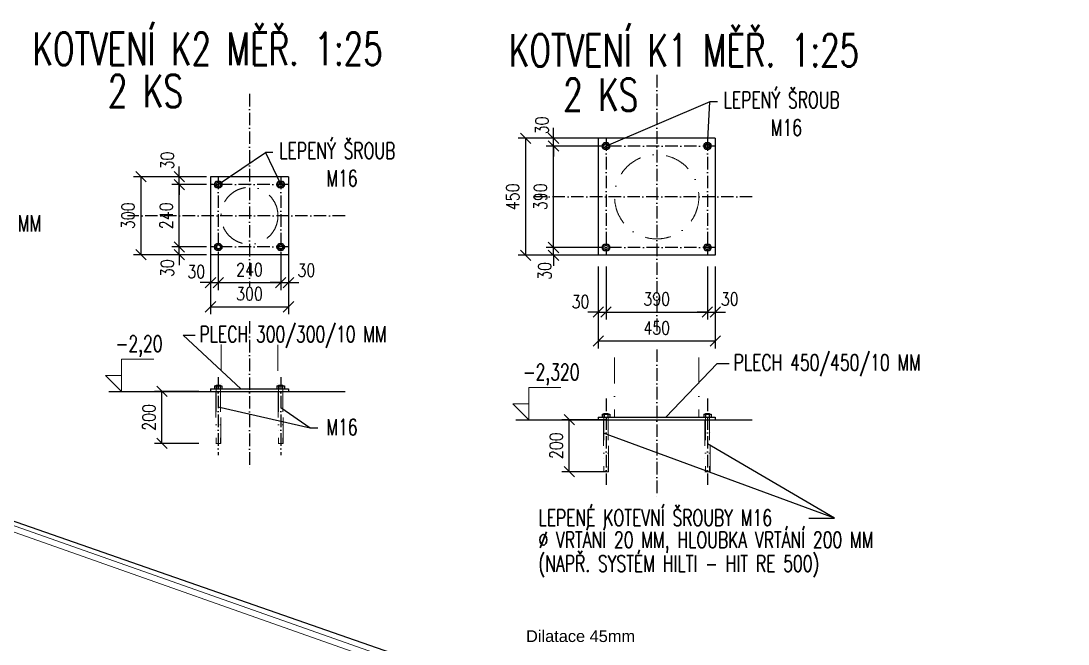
# Model space of a CAD drawing. Header units: millimetres. Extents: x 89194 to 559352, y -753138 to -204019.
# Drawn here: x 347636 to 355689, y -209542 to -204751 of the extents above; entities that cross this region are included whole.
import ezdxf

# ---------------------------------------------------------------- set-up
doc = ezdxf.new("R2010")
doc.units = ezdxf.units.MM
doc.header["$LTSCALE"] = 400
doc.header["$PDMODE"] = 3
doc.linetypes.add('ACAD_ISO10W100', pattern=[18, 12, -3, 0, -3])
doc.linetypes.add('DASHDOT', pattern=[1, 0.5, -0.25, 0, -0.25])
for name, color, linetype in [('obrys slabý', 7, 'Continuous'), ('RG_Rámeček', 5, 'Continuous'), ('čerchovaná', 1, 'ACAD_ISO10W100')]:
    doc.layers.add(name, color=color, linetype=linetype)
for name, color, linetype, lineweight in [('RG_koty', 7, 'Continuous', 9), ('RG_pohled', 200, 'Continuous', 9), ('RG_popisy', 11, 'Continuous', 9), ('RG_čerch 1', 6, 'DASHDOT', 9), ('text 2.5 mm', 7, 'Continuous', 13)]:
    doc.layers.add(name, color=color, linetype=linetype, lineweight=lineweight)
doc.styles.add('Arial 250', font='Arial Bold.ttf', dxfattribs={"height": 250})
doc.styles.add('Koty', font='romans.shx', dxfattribs={"width": 0.8})
doc.styles.add('styl 2.5 mm', font='simplex.shx', dxfattribs={"width": 0.7, "height": 0.125})
doc.styles.add('styl 5 mm', font='simplex.shx', dxfattribs={"width": 0.7, "height": 0.25})
doc.dimstyles.new('RG_50_vnitřní', dxfattribs={"dimscale": 50, "dimtxt": 2, "dimasz": 1.6, "dimexe": 1.15, "dimexo": 0, "dimgap": 1, "dimtad": 1, "dimdec": 0, "dimrnd": 5, "dimzin": 0, "dimdsep": 46, "dimtxsty": 'Koty', "dimblk1": 'OBLIQUE', "dimblk2": 'OBLIQUE', "dimsah": 1, "dimcen": 0.09, "dimclrd": 256, "dimclre": 256, "dimclrt": 2, "dimazin": 0, "dimtfac": 1, "dimtdec": 0, "dimtmove": 2, "dimatfit": 3, "dimfxl": 1.15, "dimfxlon": 1, "dimtolj": 1, "dimtzin": 0, "dimarcsym": 0})

# ---------------------------------------------------------------- blocks, each defined once
blk = doc.blocks.new('_Oblique')
at = {"color": 0, "linetype": 'ByBlock', "lineweight": -2}
blk.add_line((-0.5, -0.5), (0.5, 0.5), dxfattribs=at)
blk = doc.blocks.new('*D728')
at = {"layer": 'Defpoints', "color": 0, "transparency": 16777216}
for p in [(352075.5, -206755.7), (352975.5, -206755.7), (352975.5, -207210.9)]:
    blk.add_point(p, dxfattribs=at)
at = {"layer": 'RG_koty', "lineweight": -2, "transparency": 16777216}
for p, q in [((352075.5, -206860.9), (352075.5, -207268.4)), ((352975.5, -206860.9), (352975.5, -207268.4)), ((352075.5, -207210.9), (352975.5, -207210.9))]:
    blk.add_line(p, q, dxfattribs=at)
at = {"layer": 'RG_koty', "lineweight": -2, "transparency": 16777216, "xscale": 80, "yscale": 80, "zscale": 80, "rotation": 180}
blk.add_blockref('_Oblique', (352075.5, -207210.9), dxfattribs=at)
at = {"layer": 'RG_koty', "lineweight": -2, "transparency": 16777216, "xscale": 80, "yscale": 80, "zscale": 80}
blk.add_blockref('_Oblique', (352975.5, -207210.9), dxfattribs=at)
at = {"layer": 'RG_koty', "color": 2, "transparency": 16777216, "insert": (352525.5, -207110.9), "char_height": 100, "attachment_point": 5, "style": 'Koty'}
blk.add_mtext('\\A1;450', dxfattribs=at)
blk = doc.blocks.new('*D729')
at = {"layer": 'Defpoints', "color": 0, "transparency": 16777216}
for p in [(351518.4, -205652.7), (352075.5, -205652.7), (352075.5, -206552.7)]:
    blk.add_point(p, dxfattribs=at)
at = {"layer": 'RG_koty', "lineweight": -2, "transparency": 16777216}
for p, q in [((351868.4, -205652.7), (351460.9, -205652.7)), ((351518.4, -206552.7), (351518.4, -205652.7)), ((351868.4, -206552.7), (351460.9, -206552.7))]:
    blk.add_line(p, q, dxfattribs=at)
at = {"layer": 'RG_koty', "lineweight": -2, "transparency": 16777216, "xscale": 80, "yscale": 80, "zscale": 80}
for p, rotation in [((351518.4, -205652.7), 90), ((351518.4, -206552.7), 270)]:
    blk.add_blockref('_Oblique', p, dxfattribs=dict(at, rotation=rotation))
at = {"layer": 'RG_koty', "color": 2, "transparency": 16777216, "insert": (351418.4, -206102.7), "char_height": 100, "attachment_point": 5, "rotation": 90, "style": 'Koty'}
blk.add_mtext('\\A1;450', dxfattribs=at)
blk = doc.blocks.new('*D730')
at = {"layer": 'Defpoints', "color": 0, "transparency": 16777216}
for p in [(351731.7, -206492.7), (352075.5, -206492.7), (352075.5, -206552.7)]:
    blk.add_point(p, dxfattribs=at)
at = {"layer": 'RG_koty', "lineweight": -2, "transparency": 16777216}
for p, q in [((351731.7, -206492.7), (351731.7, -206412.7)), ((352075.5, -206492.7), (351674.2, -206492.7)), ((351731.7, -206552.7), (351731.7, -206492.7)), ((352075.5, -206552.7), (351674.2, -206552.7)), ((351731.7, -206552.7), (351731.7, -206632.7))]:
    blk.add_line(p, q, dxfattribs=at)
at = {"layer": 'RG_koty', "lineweight": -2, "transparency": 16777216, "xscale": 80, "yscale": 80, "zscale": 80}
for p, rotation in [((351731.7, -206492.7), 270), ((351731.7, -206552.7), 90)]:
    blk.add_blockref('_Oblique', p, dxfattribs=dict(at, rotation=rotation))
at = {"layer": 'RG_koty', "color": 2, "transparency": 16777216, "insert": (351665, -206673.2), "char_height": 100, "attachment_point": 5, "rotation": 90, "style": 'Koty'}
blk.add_mtext('\\A1;30', dxfattribs=at)
blk = doc.blocks.new('*D731')
at = {"layer": 'Defpoints', "color": 0, "transparency": 16777216}
for p in [(351731.7, -205712.7), (352075.5, -205712.7), (352075.5, -206492.7)]:
    blk.add_point(p, dxfattribs=at)
at = {"layer": 'RG_koty', "lineweight": -2, "transparency": 16777216}
for p, q in [((352075.5, -205712.7), (351674.2, -205712.7)), ((351731.7, -206492.7), (351731.7, -205712.7)), ((352075.5, -206492.7), (351674.2, -206492.7))]:
    blk.add_line(p, q, dxfattribs=at)
at = {"layer": 'RG_koty', "lineweight": -2, "transparency": 16777216, "xscale": 80, "yscale": 80, "zscale": 80}
for p, rotation in [((351731.7, -205712.7), 90), ((351731.7, -206492.7), 270)]:
    blk.add_blockref('_Oblique', p, dxfattribs=dict(at, rotation=rotation))
at = {"layer": 'RG_koty', "color": 2, "transparency": 16777216, "insert": (351631.7, -206102.7), "char_height": 100, "attachment_point": 5, "rotation": 90, "style": 'Koty'}
blk.add_mtext('\\A1;390', dxfattribs=at)
blk = doc.blocks.new('*D732')
at = {"layer": 'Defpoints', "color": 0, "transparency": 16777216}
for p in [(351731.7, -205652.7), (352075.5, -205652.7), (352075.5, -205712.7)]:
    blk.add_point(p, dxfattribs=at)
at = {"layer": 'RG_koty', "lineweight": -2, "transparency": 16777216}
for p, q in [((351731.7, -205652.7), (351731.7, -205572.7)), ((352075.5, -205652.7), (351674.2, -205652.7)), ((351731.7, -205712.7), (351731.7, -205652.7)), ((352075.5, -205712.7), (351674.2, -205712.7)), ((351731.7, -205712.7), (351731.7, -205792.7))]:
    blk.add_line(p, q, dxfattribs=at)
at = {"layer": 'RG_koty', "lineweight": -2, "transparency": 16777216, "xscale": 80, "yscale": 80, "zscale": 80}
for p, rotation in [((351731.7, -205652.7), 270), ((351731.7, -205712.7), 90)]:
    blk.add_blockref('_Oblique', p, dxfattribs=dict(at, rotation=rotation))
at = {"layer": 'RG_koty', "color": 2, "transparency": 16777216, "insert": (351642.2, -205553.7), "char_height": 100, "attachment_point": 5, "rotation": 90, "style": 'Koty'}
blk.add_mtext('\\A1;30', dxfattribs=at)
blk = doc.blocks.new('*D733')
at = {"layer": 'Defpoints', "color": 0, "transparency": 16777216}
for p in [(352075.5, -206610.9), (352135.5, -206610.9), (352135.5, -206989.4)]:
    blk.add_point(p, dxfattribs=at)
at = {"layer": 'RG_koty', "lineweight": -2, "transparency": 16777216}
for p, q in [((352075.5, -206639.4), (352075.5, -207046.9)), ((352135.5, -206639.4), (352135.5, -207046.9)), ((352075.5, -206989.4), (351995.5, -206989.4)), ((352075.5, -206989.4), (352135.5, -206989.4)), ((352135.5, -206989.4), (352215.5, -206989.4))]:
    blk.add_line(p, q, dxfattribs=at)
at = {"layer": 'RG_koty', "lineweight": -2, "transparency": 16777216, "xscale": 80, "yscale": 80, "zscale": 80}
blk.add_blockref('_Oblique', (352075.5, -206989.4), dxfattribs=at)
at = {"layer": 'RG_koty', "lineweight": -2, "transparency": 16777216, "xscale": 80, "yscale": 80, "zscale": 80, "rotation": 180}
blk.add_blockref('_Oblique', (352135.5, -206989.4), dxfattribs=at)
at = {"layer": 'RG_koty', "color": 2, "transparency": 16777216, "insert": (351939.3, -206909.1), "char_height": 100, "attachment_point": 5, "style": 'Koty'}
blk.add_mtext('\\A1;30', dxfattribs=at)
blk = doc.blocks.new('*D734')
at = {"layer": 'Defpoints', "color": 0, "transparency": 16777216}
for p in [(352135.5, -206610.9), (352915.5, -206610.9), (352915.5, -206989.4)]:
    blk.add_point(p, dxfattribs=at)
at = {"layer": 'RG_koty', "lineweight": -2, "transparency": 16777216}
for p, q in [((352135.5, -206639.4), (352135.5, -207046.9)), ((352915.5, -206639.4), (352915.5, -207046.9)), ((352135.5, -206989.4), (352915.5, -206989.4))]:
    blk.add_line(p, q, dxfattribs=at)
at = {"layer": 'RG_koty', "lineweight": -2, "transparency": 16777216, "xscale": 80, "yscale": 80, "zscale": 80, "rotation": 180}
blk.add_blockref('_Oblique', (352135.5, -206989.4), dxfattribs=at)
at = {"layer": 'RG_koty', "lineweight": -2, "transparency": 16777216, "xscale": 80, "yscale": 80, "zscale": 80}
blk.add_blockref('_Oblique', (352915.5, -206989.4), dxfattribs=at)
at = {"layer": 'RG_koty', "color": 2, "transparency": 16777216, "insert": (352525.5, -206889.4), "char_height": 100, "attachment_point": 5, "style": 'Koty'}
blk.add_mtext('\\A1;390', dxfattribs=at)
blk = doc.blocks.new('*D735')
at = {"layer": 'Defpoints', "color": 0, "transparency": 16777216}
for p in [(352915.5, -206610.9), (352975.5, -206610.9), (352975.5, -206989.4)]:
    blk.add_point(p, dxfattribs=at)
at = {"layer": 'RG_koty', "lineweight": -2, "transparency": 16777216}
for p, q in [((352915.5, -206639.4), (352915.5, -207046.9)), ((352975.5, -206639.4), (352975.5, -207046.9)), ((352915.5, -206989.4), (352835.5, -206989.4)), ((352915.5, -206989.4), (352975.5, -206989.4)), ((352975.5, -206989.4), (353055.5, -206989.4))]:
    blk.add_line(p, q, dxfattribs=at)
at = {"layer": 'RG_koty', "lineweight": -2, "transparency": 16777216, "xscale": 80, "yscale": 80, "zscale": 80}
blk.add_blockref('_Oblique', (352915.5, -206989.4), dxfattribs=at)
at = {"layer": 'RG_koty', "lineweight": -2, "transparency": 16777216, "xscale": 80, "yscale": 80, "zscale": 80, "rotation": 180}
blk.add_blockref('_Oblique', (352975.5, -206989.4), dxfattribs=at)
at = {"layer": 'RG_koty', "color": 2, "transparency": 16777216, "insert": (353086.9, -206889.5), "char_height": 100, "attachment_point": 5, "style": 'Koty'}
blk.add_mtext('\\A1;30', dxfattribs=at)
blk = doc.blocks.new('*D736')
at = {"layer": 'Defpoints', "color": 0, "transparency": 16777216}
for p in [(351852.5, -207816.8), (352135.5, -207816.8), (352135.5, -208216.8)]:
    blk.add_point(p, dxfattribs=at)
at = {"layer": 'RG_koty', "lineweight": -2, "transparency": 16777216}
for p, q in [((352135.5, -207816.8), (351795, -207816.8)), ((351852.5, -208216.8), (351852.5, -207816.8)), ((352135.5, -208216.8), (351795, -208216.8))]:
    blk.add_line(p, q, dxfattribs=at)
at = {"layer": 'RG_koty', "lineweight": -2, "transparency": 16777216, "xscale": 80, "yscale": 80, "zscale": 80}
for p, rotation in [((351852.5, -207816.8), 90), ((351852.5, -208216.8), 270)]:
    blk.add_blockref('_Oblique', p, dxfattribs=dict(at, rotation=rotation))
at = {"layer": 'RG_koty', "color": 2, "transparency": 16777216, "insert": (351752.5, -208016.8), "char_height": 100, "attachment_point": 5, "rotation": 90, "style": 'Koty'}
blk.add_mtext('\\A1;200', dxfattribs=at)
blk = doc.blocks.new('*D737')
at = {"layer": 'Defpoints', "color": 0, "transparency": 16777216}
for p in [(348720.9, -207598.9), (349003.9, -207598.9), (349003.9, -207998.9)]:
    blk.add_point(p, dxfattribs=at)
at = {"layer": 'RG_koty', "lineweight": -2, "transparency": 16777216}
for p, q in [((349003.9, -207598.9), (348663.4, -207598.9)), ((348720.9, -207998.9), (348720.9, -207598.9)), ((349003.9, -207998.9), (348663.4, -207998.9))]:
    blk.add_line(p, q, dxfattribs=at)
at = {"layer": 'RG_koty', "lineweight": -2, "transparency": 16777216, "xscale": 80, "yscale": 80, "zscale": 80}
for p, rotation in [((348720.9, -207598.9), 90), ((348720.9, -207998.9), 270)]:
    blk.add_blockref('_Oblique', p, dxfattribs=dict(at, rotation=rotation))
at = {"layer": 'RG_koty', "color": 2, "transparency": 16777216, "insert": (348620.9, -207798.9), "char_height": 100, "attachment_point": 5, "rotation": 90, "style": 'Koty'}
blk.add_mtext('\\A1;200', dxfattribs=at)
blk = doc.blocks.new('*D738')
at = {"layer": 'Defpoints', "color": 0, "transparency": 16777216}
for p in [(348560.2, -205948.7), (349062.3, -205948.7), (349062.3, -206548.7)]:
    blk.add_point(p, dxfattribs=at)
at = {"layer": 'RG_koty', "lineweight": -2, "transparency": 16777216}
for p, q in [((348910.2, -205948.7), (348502.7, -205948.7)), ((348560.2, -206548.7), (348560.2, -205948.7)), ((348910.2, -206548.7), (348502.7, -206548.7))]:
    blk.add_line(p, q, dxfattribs=at)
at = {"layer": 'RG_koty', "lineweight": -2, "transparency": 16777216, "xscale": 80, "yscale": 80, "zscale": 80}
for p, rotation in [((348560.2, -205948.7), 90), ((348560.2, -206548.7), 270)]:
    blk.add_blockref('_Oblique', p, dxfattribs=dict(at, rotation=rotation))
at = {"layer": 'RG_koty', "color": 2, "transparency": 16777216, "insert": (348460.2, -206248.7), "char_height": 100, "attachment_point": 5, "rotation": 90, "style": 'Koty'}
blk.add_mtext('\\A1;300', dxfattribs=at)
blk = doc.blocks.new('*D739')
at = {"layer": 'Defpoints', "color": 0, "transparency": 16777216}
for p in [(348853.5, -206488.7), (349062.3, -206488.7), (349062.3, -206548.7)]:
    blk.add_point(p, dxfattribs=at)
at = {"layer": 'RG_koty', "lineweight": -2, "transparency": 16777216}
for p, q in [((348853.5, -206488.7), (348853.5, -206408.7)), ((349062.3, -206488.7), (348796, -206488.7)), ((348853.5, -206548.7), (348853.5, -206488.7)), ((349062.3, -206548.7), (348796, -206548.7)), ((348853.5, -206548.7), (348853.5, -206628.7))]:
    blk.add_line(p, q, dxfattribs=at)
at = {"layer": 'RG_koty', "lineweight": -2, "transparency": 16777216, "xscale": 80, "yscale": 80, "zscale": 80}
for p, rotation in [((348853.5, -206488.7), 270), ((348853.5, -206548.7), 90)]:
    blk.add_blockref('_Oblique', p, dxfattribs=dict(at, rotation=rotation))
at = {"layer": 'RG_koty', "color": 2, "transparency": 16777216, "insert": (348762.2, -206651.5), "char_height": 100, "attachment_point": 5, "rotation": 90, "style": 'Koty'}
blk.add_mtext('\\A1;30', dxfattribs=at)
blk = doc.blocks.new('*D740')
at = {"layer": 'Defpoints', "color": 0, "transparency": 16777216}
for p in [(348853.5, -206008.7), (349062.3, -206008.7), (349062.3, -206488.7)]:
    blk.add_point(p, dxfattribs=at)
at = {"layer": 'RG_koty', "lineweight": -2, "transparency": 16777216}
for p, q in [((349062.3, -206008.7), (348796, -206008.7)), ((348853.5, -206488.7), (348853.5, -206008.7)), ((349062.3, -206488.7), (348796, -206488.7))]:
    blk.add_line(p, q, dxfattribs=at)
at = {"layer": 'RG_koty', "lineweight": -2, "transparency": 16777216, "xscale": 80, "yscale": 80, "zscale": 80}
for p, rotation in [((348853.5, -206008.7), 90), ((348853.5, -206488.7), 270)]:
    blk.add_blockref('_Oblique', p, dxfattribs=dict(at, rotation=rotation))
at = {"layer": 'RG_koty', "color": 2, "transparency": 16777216, "insert": (348753.5, -206248.7), "char_height": 100, "attachment_point": 5, "rotation": 90, "style": 'Koty'}
blk.add_mtext('\\A1;240', dxfattribs=at)
blk = doc.blocks.new('*D741')
at = {"layer": 'Defpoints', "color": 0, "transparency": 16777216}
for p in [(348853.5, -205948.7), (349062.3, -205948.7), (349062.3, -206008.7)]:
    blk.add_point(p, dxfattribs=at)
at = {"layer": 'RG_koty', "lineweight": -2, "transparency": 16777216}
for p, q in [((348853.5, -205948.7), (348853.5, -205868.7)), ((349062.3, -205948.7), (348796, -205948.7)), ((348853.5, -206008.7), (348853.5, -205948.7)), ((349062.3, -206008.7), (348796, -206008.7)), ((348853.5, -206008.7), (348853.5, -206088.7))]:
    blk.add_line(p, q, dxfattribs=at)
at = {"layer": 'RG_koty', "lineweight": -2, "transparency": 16777216, "xscale": 80, "yscale": 80, "zscale": 80}
for p, rotation in [((348853.5, -205948.7), 270), ((348853.5, -206008.7), 90)]:
    blk.add_blockref('_Oblique', p, dxfattribs=dict(at, rotation=rotation))
at = {"layer": 'RG_koty', "color": 2, "transparency": 16777216, "insert": (348762.1, -205823.9), "char_height": 100, "attachment_point": 5, "rotation": 90, "style": 'Koty'}
blk.add_mtext('\\A1;30', dxfattribs=at)
blk = doc.blocks.new('*D742')
at = {"layer": 'Defpoints', "color": 0, "transparency": 16777216}
for p in [(349093.9, -206548.7), (349153.9, -206548.7), (349153.9, -206762.8)]:
    blk.add_point(p, dxfattribs=at)
at = {"layer": 'RG_koty', "lineweight": -2, "transparency": 16777216}
for p, q in [((349093.9, -206548.7), (349093.9, -206820.3)), ((349153.9, -206548.7), (349153.9, -206820.3)), ((349093.9, -206762.8), (349013.9, -206762.8)), ((349093.9, -206762.8), (349153.9, -206762.8)), ((349153.9, -206762.8), (349233.9, -206762.8))]:
    blk.add_line(p, q, dxfattribs=at)
at = {"layer": 'RG_koty', "lineweight": -2, "transparency": 16777216, "xscale": 80, "yscale": 80, "zscale": 80}
blk.add_blockref('_Oblique', (349093.9, -206762.8), dxfattribs=at)
at = {"layer": 'RG_koty', "lineweight": -2, "transparency": 16777216, "xscale": 80, "yscale": 80, "zscale": 80, "rotation": 180}
blk.add_blockref('_Oblique', (349153.9, -206762.8), dxfattribs=at)
at = {"layer": 'RG_koty', "color": 2, "transparency": 16777216, "insert": (348984.6, -206678.3), "char_height": 100, "attachment_point": 5, "style": 'Koty'}
blk.add_mtext('\\A1;30', dxfattribs=at)
blk = doc.blocks.new('*D743')
at = {"layer": 'Defpoints', "color": 0, "transparency": 16777216}
for p in [(349153.9, -206548.7), (349633.9, -206548.7), (349633.9, -206762.8)]:
    blk.add_point(p, dxfattribs=at)
at = {"layer": 'RG_koty', "lineweight": -2, "transparency": 16777216}
for p, q in [((349153.9, -206548.7), (349153.9, -206820.3)), ((349633.9, -206548.7), (349633.9, -206820.3)), ((349153.9, -206762.8), (349633.9, -206762.8))]:
    blk.add_line(p, q, dxfattribs=at)
at = {"layer": 'RG_koty', "lineweight": -2, "transparency": 16777216, "xscale": 80, "yscale": 80, "zscale": 80, "rotation": 180}
blk.add_blockref('_Oblique', (349153.9, -206762.8), dxfattribs=at)
at = {"layer": 'RG_koty', "lineweight": -2, "transparency": 16777216, "xscale": 80, "yscale": 80, "zscale": 80}
blk.add_blockref('_Oblique', (349633.9, -206762.8), dxfattribs=at)
at = {"layer": 'RG_koty', "color": 2, "transparency": 16777216, "insert": (349393.9, -206662.8), "char_height": 100, "attachment_point": 5, "style": 'Koty'}
blk.add_mtext('\\A1;240', dxfattribs=at)
blk = doc.blocks.new('*D744')
at = {"layer": 'Defpoints', "color": 0, "transparency": 16777216}
for p in [(349633.9, -206548.7), (349693.9, -206548.7), (349693.9, -206762.8)]:
    blk.add_point(p, dxfattribs=at)
at = {"layer": 'RG_koty', "lineweight": -2, "transparency": 16777216}
for p, q in [((349633.9, -206548.7), (349633.9, -206820.3)), ((349693.9, -206548.7), (349693.9, -206820.3)), ((349633.9, -206762.8), (349553.9, -206762.8)), ((349633.9, -206762.8), (349693.9, -206762.8)), ((349693.9, -206762.8), (349773.9, -206762.8))]:
    blk.add_line(p, q, dxfattribs=at)
at = {"layer": 'RG_koty', "lineweight": -2, "transparency": 16777216, "xscale": 80, "yscale": 80, "zscale": 80}
blk.add_blockref('_Oblique', (349633.9, -206762.8), dxfattribs=at)
at = {"layer": 'RG_koty', "lineweight": -2, "transparency": 16777216, "xscale": 80, "yscale": 80, "zscale": 80, "rotation": 180}
blk.add_blockref('_Oblique', (349693.9, -206762.8), dxfattribs=at)
at = {"layer": 'RG_koty', "color": 2, "transparency": 16777216, "insert": (349831.2, -206667.1), "char_height": 100, "attachment_point": 5, "style": 'Koty'}
blk.add_mtext('\\A1;30', dxfattribs=at)
blk = doc.blocks.new('*D745')
at = {"layer": 'Defpoints', "color": 0, "transparency": 16777216}
for p in [(349093.9, -206548.7), (349693.9, -206548.7), (349693.9, -206948.7)]:
    blk.add_point(p, dxfattribs=at)
at = {"layer": 'RG_koty', "lineweight": -2, "transparency": 16777216}
for p, q in [((349093.9, -206598.7), (349093.9, -207006.2)), ((349693.9, -206598.7), (349693.9, -207006.2)), ((349093.9, -206948.7), (349693.9, -206948.7))]:
    blk.add_line(p, q, dxfattribs=at)
at = {"layer": 'RG_koty', "lineweight": -2, "transparency": 16777216, "xscale": 80, "yscale": 80, "zscale": 80, "rotation": 180}
blk.add_blockref('_Oblique', (349093.9, -206948.7), dxfattribs=at)
at = {"layer": 'RG_koty', "lineweight": -2, "transparency": 16777216, "xscale": 80, "yscale": 80, "zscale": 80}
blk.add_blockref('_Oblique', (349693.9, -206948.7), dxfattribs=at)
at = {"layer": 'RG_koty', "color": 2, "transparency": 16777216, "insert": (349393.9, -206848.7), "char_height": 100, "attachment_point": 5, "style": 'Koty'}
blk.add_mtext('\\A1;300', dxfattribs=at)

msp = doc.modelspace()

# ---------------------------------------------------------------- linework, layer by layer
at = {"layer": 'obrys slabý', "ltscale": 0.05}
for p, q in [((352933.7, -205373.1), (352135.5, -205712.7)), ((352915.5, -205712.7), (352933.7, -205373.1)), ((352991.7, -205373.1), (352933.7, -205373.1)), ((352106.9, -205712.7), (352121.4, -205687.9)), ((352121.4, -205737.6), (352106.9, -205712.7)), ((352121.4, -205687.9), (352149.7, -205687.9)), ((352149.7, -205687.9), (352164.2, -205712.7)), ((352164.2, -205712.7), (352149.7, -205737.6)), ((352886.9, -205712.7), (352901.4, -205687.9)), ((352901.4, -205737.6), (352886.9, -205712.7)), ((352901.4, -205687.9), (352929.7, -205687.9)), ((352929.7, -205687.9), (352944.2, -205712.7)), ((352944.2, -205712.7), (352929.7, -205737.6)), ((349153.9, -206008.7), (349516.4, -205763.1)), ((349574.5, -205763.1), (349516.4, -205763.1)), ((349516.4, -205763.1), (349633.9, -206008.7)), ((352149.7, -205737.6), (352121.4, -205737.6)), ((352929.7, -205737.6), (352901.4, -205737.6)), ((349125.3, -206008.7), (349139.8, -205983.9)), ((349139.8, -206033.6), (349125.3, -206008.7)), ((349139.8, -205983.9), (349168.1, -205983.9)), ((349168.1, -206033.6), (349139.8, -206033.6)), ((349168.1, -205983.9), (349182.5, -206008.7)), ((349182.5, -206008.7), (349168.1, -206033.6)), ((349605.3, -206008.7), (349619.8, -205983.9)), ((349619.8, -206033.6), (349605.3, -206008.7)), ((349619.8, -205983.9), (349648.1, -205983.9)), ((349648.1, -206033.6), (349619.8, -206033.6)), ((349648.1, -205983.9), (349662.5, -206008.7)), ((349662.5, -206008.7), (349648.1, -206033.6)), ((349125.3, -206488.7), (349139.8, -206463.9)), ((349139.8, -206513.6), (349125.3, -206488.7)), ((349139.8, -206463.9), (349168.1, -206463.9)), ((349168.1, -206513.6), (349139.8, -206513.6)), ((349168.1, -206463.9), (349182.5, -206488.7)), ((349182.5, -206488.7), (349168.1, -206513.6)), ((349605.3, -206488.7), (349619.8, -206463.9)), ((349619.8, -206513.6), (349605.3, -206488.7)), ((349619.8, -206463.9), (349648.1, -206463.9)), ((349648.1, -206513.6), (349619.8, -206513.6)), ((349648.1, -206463.9), (349662.5, -206488.7)), ((349662.5, -206488.7), (349648.1, -206513.6)), ((352106.9, -206492.7), (352121.4, -206467.9)), ((352121.4, -206517.6), (352106.9, -206492.7)), ((352121.4, -206467.9), (352149.7, -206467.9)), ((352149.7, -206517.6), (352121.4, -206517.6)), ((352149.7, -206467.9), (352164.2, -206492.7)), ((352164.2, -206492.7), (352149.7, -206517.6)), ((352886.9, -206492.7), (352901.4, -206467.9)), ((352901.4, -206517.6), (352886.9, -206492.7)), ((352901.4, -206467.9), (352929.7, -206467.9)), ((352929.7, -206517.6), (352901.4, -206517.6)), ((352929.7, -206467.9), (352944.2, -206492.7)), ((352944.2, -206492.7), (352929.7, -206517.6)), ((348882.9, -207167.3), (348975.6, -207167.3)), ((348882.9, -207167.3), (349326.3, -207578.9)), ((352594.9, -207796.8), (352990.8, -207385.2)), ((352990.8, -207385.2), (353083.5, -207385.2)), ((349093.9, -207578.9), (349693.9, -207578.9)), ((349125.3, -207555), (349182.5, -207555)), ((349125.3, -207555), (349125.3, -207578.9)), ((349137.9, -207555), (349137.9, -207551.8)), ((349137.9, -207551.8), (349169.9, -207551.8)), ((349137.9, -207552.9), (349169.9, -207552.9)), ((349137.9, -207553.9), (349169.9, -207553.9)), ((349139.8, -207555), (349139.8, -207578.9)), ((349168.1, -207555), (349168.1, -207578.9)), ((349169.9, -207555), (349169.9, -207551.8)), ((349182.5, -207555), (349182.5, -207578.9)), ((349605.3, -207555), (349662.5, -207555)), ((349605.3, -207555), (349605.3, -207578.9)), ((349617.9, -207555), (349617.9, -207551.8)), ((349617.9, -207551.8), (349649.9, -207551.8)), ((349617.9, -207552.9), (349649.9, -207552.9)), ((349617.9, -207553.9), (349649.9, -207553.9)), ((349619.8, -207555), (349619.8, -207578.9)), ((349648.1, -207555), (349648.1, -207578.9)), ((349649.9, -207555), (349649.9, -207551.8)), ((349662.5, -207555), (349662.5, -207578.9)), ((348311, -207598.9), (350128.7, -207598.9)), ((349861.2, -207881), (349153.9, -207720.1)), ((349861.2, -207881), (349633.9, -207724.4)), ((351442.6, -207816.8), (353260.4, -207816.8)), ((352075.5, -207796.8), (352975.5, -207796.8)), ((352075.5, -207796.8), (352075.5, -207816.8)), ((352106.9, -207772.9), (352164.2, -207772.9)), ((352106.9, -207772.9), (352106.9, -207796.8)), ((352119.5, -207772.9), (352119.5, -207769.7)), ((352119.5, -207769.7), (352151.5, -207769.7)), ((352119.5, -207770.8), (352151.5, -207770.8)), ((352119.5, -207771.9), (352151.5, -207771.9)), ((352121.4, -207772.9), (352121.4, -207796.8)), ((352149.7, -207772.9), (352149.7, -207796.8)), ((352151.5, -207772.9), (352151.5, -207769.7)), ((352164.2, -207772.9), (352164.2, -207796.8)), ((352886.9, -207772.9), (352944.2, -207772.9)), ((352886.9, -207772.9), (352886.9, -207796.8)), ((352899.5, -207772.9), (352899.5, -207769.7)), ((352899.5, -207769.7), (352931.5, -207769.7)), ((352899.5, -207770.8), (352931.5, -207770.8)), ((352899.5, -207771.9), (352931.5, -207771.9)), ((352901.4, -207772.9), (352901.4, -207796.8)), ((352929.7, -207772.9), (352929.7, -207796.8)), ((352931.5, -207772.9), (352931.5, -207769.7)), ((352944.2, -207772.9), (352944.2, -207796.8)), ((352975.5, -207796.8), (352975.5, -207816.8)), ((349919.2, -207881), (349861.2, -207881)), ((353892.1, -208572.9), (352115.5, -207920.5)), ((353892.1, -208572.9), (352915.5, -208002.2)), ((353696.4, -208572.9), (353892.1, -208572.9))]:
    msp.add_line(p, q, dxfattribs=at)
for points in [[(352075.5, -205652.7), (352075.5, -206552.7)], [(352975.5, -205652.7), (352075.5, -205652.7)], [(352975.5, -205652.7), (352975.5, -206552.7)], [(349093.9, -205948.7), (349093.9, -206548.7)], [(349693.9, -205948.7), (349093.9, -205948.7)], [(349693.9, -205948.7), (349693.9, -206548.7)], [(349693.9, -206548.7), (349093.9, -206548.7)], [(352975.5, -206552.7), (352075.5, -206552.7)], [(349093.9, -207578.9), (349093.9, -207598.9)], [(349693.9, -207578.9), (349693.9, -207598.9)]]:
    msp.add_lwpolyline(points, dxfattribs=at)
for centre, radius in [((352135.5, -205712.7), 28.6), ((352135.5, -205712.7), 16), ((352915.5, -205712.7), 28.6), ((352915.5, -205712.7), 16), ((349153.9, -206008.7), 28.6), ((349153.9, -206008.7), 16), ((349633.9, -206008.7), 28.6), ((349633.9, -206008.7), 16), ((349153.9, -206488.7), 28.6), ((349153.9, -206488.7), 16), ((349633.9, -206488.7), 28.6), ((349633.9, -206488.7), 16), ((352135.5, -206492.7), 28.6), ((352135.5, -206492.7), 16), ((352915.5, -206492.7), 28.6), ((352915.5, -206492.7), 16)]:
    msp.add_circle(centre, radius, dxfattribs=at)
at = {"layer": 'RG_koty'}
for p, q in [((348410.6, -207598.9), (348410.6, -207352.3)), ((348410.6, -207352.3), (348657.2, -207352.3)), ((348410.6, -207475.6), (348287.3, -207475.6)), ((348287.3, -207475.6), (348410.6, -207598.9)), ((351542.2, -207816.8), (351542.2, -207570.2)), ((351542.2, -207570.2), (351788.8, -207570.2)), ((351542.2, -207693.5), (351418.9, -207693.5)), ((351418.9, -207693.5), (351542.2, -207816.8))]:
    msp.add_line(p, q, dxfattribs=at)
at = {"layer": 'RG_pohled', "ltscale": 0.05}
for p, q in [((353510.2, -210719), (336556.3, -204750.7)), ((336548.6, -204795.7), (353118.3, -210631.4))]:
    msp.add_line(p, q, dxfattribs=at)
at = {"layer": 'RG_Rámeček', "color": 1}
msp.add_lwpolyline([(331448.5, -215984.5), (331448.5, -204824.5), (336737.8, -204816.2), (355688.6, -211423.4)], dxfattribs=at)
at = {"layer": 'RG_čerch 1'}
for p, q in [((349174.9, -207239.2), (349174.9, -207578.9)), ((349612.9, -207241.1), (349612.9, -207578.9))]:
    msp.add_line(p, q, dxfattribs=at)
for points in [[(352201.5, -207338.6), (352201.5, -207796.8)], [(352849.5, -207338.6), (352849.5, -207796.8)], [(349137.9, -207555), (349137.9, -207998.9)], [(349169.9, -207555), (349169.9, -207998.9)], [(349617.9, -207555), (349617.9, -207998.9)], [(349649.9, -207555), (349649.9, -207998.9)], [(349133.9, -207598.9), (349133.9, -207998.9), (349173.9, -207998.9), (349173.9, -207598.9)], [(349613.9, -207598.9), (349613.9, -207998.9), (349653.9, -207998.9), (349653.9, -207598.9)], [(352115.5, -207816.8), (352115.5, -208216.8), (352155.5, -208216.8), (352155.5, -207816.8)], [(352119.5, -207772.9), (352119.5, -208216.8)], [(352151.5, -207772.9), (352151.5, -208216.8)], [(352895.5, -207816.8), (352895.5, -208216.8), (352935.5, -208216.8), (352935.5, -207816.8)], [(352899.5, -207772.9), (352899.5, -208216.8)], [(352931.5, -207772.9), (352931.5, -208216.8)]]:
    msp.add_lwpolyline(points, dxfattribs=at)
for centre, radius in [((352525.5, -206102.7), 324), ((349393.9, -206248.7), 219)]:
    msp.add_circle(centre, radius, dxfattribs=at)
at = {"layer": 'čerchovaná', "ltscale": 0.02}
for points in [[(352525.5, -205166.2), (352525.5, -207135.7)], [(349393.9, -205312.2), (349393.9, -206789.8)], [(352135.5, -205652.7), (352135.5, -206552.7)], [(352915.5, -205652.7), (352915.5, -206552.7)], [(352975.5, -205712.7), (352075.5, -205712.7)], [(349153.9, -205948.7), (349153.9, -206548.7)], [(349633.9, -205948.7), (349633.9, -206548.7)], [(349693.9, -206008.7), (349093.9, -206008.7)], [(353260.4, -206102.7), (351586.2, -206102.7)], [(350128.7, -206248.7), (348454.6, -206248.7)], [(349693.9, -206488.7), (349093.9, -206488.7)], [(352975.5, -206492.7), (352075.5, -206492.7)], [(349393.9, -207058.6), (349393.9, -208208.8)], [(352525.5, -207276.5), (352525.5, -208426.8)], [(349153.9, -207489), (349153.9, -208089)], [(349633.9, -207489), (349633.9, -208089)], [(352135.5, -207654.6), (352135.5, -208318.2)], [(352915.5, -207654.6), (352915.5, -208318.2)]]:
    msp.add_lwpolyline(points, dxfattribs=at)

# ---------------------------------------------------------------- texts
at = {"layer": 'RG_koty', "style": 'styl 2.5 mm', "width": 0.7}
for s, p in [('-2,20', (348365.2, -207294.7)), ('-2,320', (351496.8, -207512.6))]:
    msp.add_text(s, height=125, dxfattribs=at).set_placement(p)
at = {"layer": 'RG_popisy', "style": 'styl 5 mm', "width": 0.7}
for s, p in [('KOTVENÍ K2 MĚŘ. 1:25', (347726.1, -205090.4)), ('KOTVENÍ K1 MĚŘ. 1:25', (351389.4, -205101.3)), ('2 KS', (348304.8, -205414.3)), ('2 KS', (351806, -205443))]:
    msp.add_text(s, height=250, dxfattribs=at).set_placement(p)
at = {"layer": 'RG_popisy', "insert": (351633.1, -209435.9), "char_height": 90, "attachment_point": 1, "style": 'Arial 250'}
msp.add_mtext('\\pxi-1.25;{\\fArial|b0|i0|c238|p34;Dilatace 45mm}', dxfattribs=at)
at = {"layer": 'text 2.5 mm', "ltscale": 0.5, "style": 'styl 2.5 mm', "width": 0.7}
for s, p in [('LEPENÝ ŠROUB', (353040.1, -205421.2)), ('M16', (353402.5, -205632.8)), ('LEPENÝ ŠROUB', (349622.8, -205811.2)), ('M16', (349985.3, -206022.7)), ('PLECH 250/200/10 MM', (346353, -206370.3)), ('PLECH 300/300/10 MM', (349009.1, -207221.5)), ('PLECH 450/450/10 MM', (353117, -207439.4)), ('M16', (349985.3, -207936.5)), ('LEPENÉ KOTEVNÍ ŠROUBY M16', (351615.9, -208633)), ('%%C VRTÁNÍ 20 MM, HLOUBKA VRTÁNÍ 200 MM', (351615.9, -208802.8)), ('(NAPŘ. SYSTÉM HILTI - HIT RE 500)', (351615.9, -208985.1))]:
    msp.add_text(s, height=125, dxfattribs=at).set_placement(p)

# ---------------------------------------------------------------- dimensions: what is measured, and where the dimension line sits
at = {"layer": 'RG_koty'}
for base, p1, p2, picture, middle in [((351731.7, -205652.7), (352075.5, -205712.7), (352075.5, -205652.7), '*D732', (351642.2, -205553.7)), ((348853.5, -205948.7), (349062.3, -206008.7), (349062.3, -205948.7), '*D741', (348762.1, -205823.9)), ((348853.5, -206488.7), (349062.3, -206548.7), (349062.3, -206488.7), '*D739', (348762.2, -206651.5)), ((351731.7, -206492.7), (352075.5, -206552.7), (352075.5, -206492.7), '*D730', (351665, -206673.2))]:
    dim = msp.add_linear_dim(base=base, p1=p1, p2=p2, angle=90, text='30', dimstyle='RG_50_vnitřní', override={"dimfxl": 7}, dxfattribs=at)
    dim.commit()
    dim.dimension.update_dxf_attribs({"geometry": picture, "text_midpoint": middle, "dimtype": 160})
for base, p1, p2, text, picture, middle in [((351518.4, -205652.7), (352075.5, -206552.7), (352075.5, -205652.7), '450', '*D729', (351418.4, -206102.7)), ((351731.7, -205712.7), (352075.5, -206492.7), (352075.5, -205712.7), '390', '*D731', (351631.7, -206102.7)), ((348560.2, -205948.7), (349062.3, -206548.7), (349062.3, -205948.7), '300', '*D738', (348460.2, -206248.7)), ((348853.5, -206008.7), (349062.3, -206488.7), (349062.3, -206008.7), '240', '*D740', (348753.5, -206248.7)), ((348720.9, -207598.9), (349003.9, -207998.9), (349003.9, -207598.9), '200', '*D737', (348620.9, -207798.9)), ((351852.5, -207816.8), (352135.5, -208216.8), (352135.5, -207816.8), '200', '*D736', (351752.5, -208016.8))]:
    dim = msp.add_linear_dim(base=base, p1=p1, p2=p2, angle=90, text=text, dimstyle='RG_50_vnitřní', override={"dimfxl": 7}, dxfattribs=at)
    dim.commit()
    dim.dimension.update_dxf_attribs({"geometry": picture, "text_midpoint": middle})
for base, p1, p2, picture, middle in [((349153.9, -206762.8), (349093.9, -206548.7), (349153.9, -206548.7), '*D742', (348984.6, -206678.3)), ((349693.9, -206762.8), (349633.9, -206548.7), (349693.9, -206548.7), '*D744', (349831.2, -206667.1)), ((352135.5, -206989.4), (352075.5, -206610.9), (352135.5, -206610.9), '*D733', (351939.3, -206909.1)), ((352975.5, -206989.4), (352915.5, -206610.9), (352975.5, -206610.9), '*D735', (353086.9, -206889.5))]:
    dim = msp.add_linear_dim(base=base, p1=p1, p2=p2, text='30', dimstyle='RG_50_vnitřní', override={"dimfxl": 7}, dxfattribs=at)
    dim.commit()
    dim.dimension.update_dxf_attribs({"geometry": picture, "text_midpoint": middle, "dimtype": 160})
for base, p1, p2, text, picture, middle in [((349693.9, -206948.7), (349093.9, -206548.7), (349693.9, -206548.7), '300', '*D745', (349393.9, -206848.7)), ((349633.9, -206762.8), (349153.9, -206548.7), (349633.9, -206548.7), '240', '*D743', (349393.9, -206662.8)), ((352915.5, -206989.4), (352135.5, -206610.9), (352915.5, -206610.9), '390', '*D734', (352525.5, -206889.4)), ((352975.5, -207210.9), (352075.5, -206755.7), (352975.5, -206755.7), '450', '*D728', (352525.5, -207110.9))]:
    dim = msp.add_linear_dim(base=base, p1=p1, p2=p2, text=text, dimstyle='RG_50_vnitřní', override={"dimfxl": 7}, dxfattribs=at)
    dim.commit()
    dim.dimension.update_dxf_attribs({"geometry": picture, "text_midpoint": middle})

doc.saveas('drawing.dxf')
